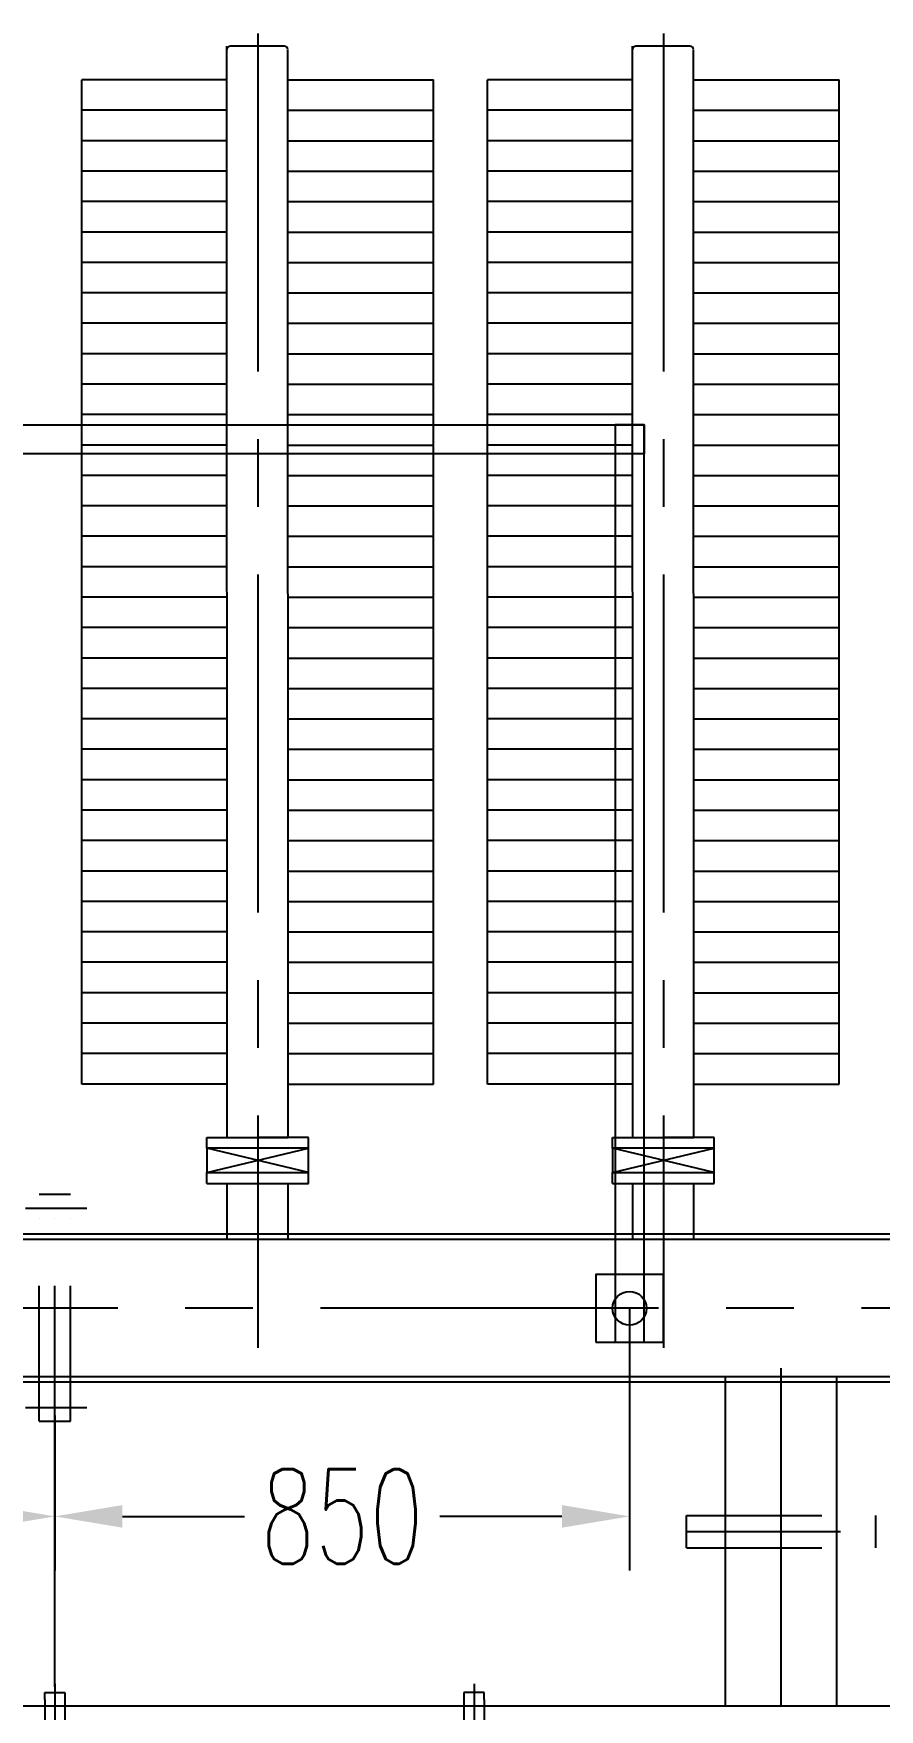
# Model space of a CAD drawing. Header units: millimetres. Extents: x -1000 to 22760, y -400 to 16400.
# Drawn here: x 4522 to 5773, y 5074 to 7553 of the extents above; entities that cross this region are included whole.
import ezdxf

# ---------------------------------------------------------------- set-up
doc = ezdxf.new("R2010")
doc.units = ezdxf.units.MM
doc.header["$LTSCALE"] = 400
doc.linetypes.add('CENTER', pattern=[2, 1.25, -0.25, 0.25, -0.25])
doc.linetypes.add('DIVIDE', pattern=[1.25, 0.5, -0.25, 0, -0.25, 0, -0.25])
doc.layers.add('2中心线层', color=1, linetype='CENTER', lineweight=25)
doc.layers.add('5', color=3, linetype='Continuous')
doc.layers.add('6', color=4, linetype='DIVIDE')
doc.styles.add('TH_GBDIM', font='txt.shx', dxfattribs={"width": 0.67, "bigfont": 'hztxt.shx'})
doc.dimstyles.new('TH_GBDIM', dxfattribs={"dimscale": 40, "dimtxt": 3.5, "dimasz": 2.5, "dimexe": 2, "dimexo": 0, "dimgap": 1.5, "dimtad": 0, "dimtoh": 1, "dimdec": 1, "dimdsep": 46, "dimtxsty": 'TH_GBDIM', "dimcen": 2.5, "dimclrd": 3, "dimclre": 3, "dimclrt": 6, "dimadec": 0, "dimazin": 2, "dimtfac": 0.714286, "dimtdec": 1, "dimtmove": 0, "dimatfit": 3, "dimfxl": 0, "dimtzin": 0, "dimlwd": -1, "dimlwe": -1, "dimarcsym": 0})

# ---------------------------------------------------------------- blocks, each defined once
blk = doc.blocks.new('A$C2EB3477B')
at = {"linetype": 'Continuous'}
for p, q in [((-1185, 160), (-1215, 160)), ((-1215, 160), (-1215, 150)), ((-1185, 150), (-1185, 160))]:
    blk.add_line(p, q, dxfattribs=at)
at = {"color": 6, "linetype": 'Continuous'}
for p, q in [((-1215, 150), (-1215, 0)), ((-1185, 150), (-1185, 0))]:
    blk.add_line(p, q, dxfattribs=at)
at = {"color": 1, "linetype": 'CENTER'}
blk.add_line((-1200, 173.1), (-1200, 0), dxfattribs=at)
blk = doc.blocks.new('低压侧联管')
at = {"color": 1, "linetype": 'CENTER'}
for p, q in [((295, 1884.6), (295, -59)), ((895, 1884.6), (895, -59))]:
    blk.add_line(p, q, dxfattribs=at)
at = {"color": 0}
for p, q in [((220, 200), (370, 236)), ((370, 200), (220, 236)), ((220, 200), (370, 236)), ((370, 200), (220, 236)), ((220, 200), (370, 236)), ((370, 200), (220, 236)), ((820, 200), (970, 236)), ((970, 200), (820, 236)), ((820, 200), (970, 236)), ((970, 200), (820, 236)), ((250, 100), (250, 184)), ((250, 100), (250, 184)), ((250, 100), (250, 184)), ((340, 100), (340, 184)), ((340, 100), (340, 184)), ((340, 100), (340, 184)), ((850, 100), (850, 184)), ((850, 100), (850, 184)), ((940, 100), (940, 184)), ((940, 100), (940, 184)), ((-3462, 109.5), (3452, 109.5)), ((-3462, -109.5), (3452, -109.5)), ((929.2, -354.9), (929.2, -306.9)), ((1209.2, -354.9), (1209.2, -306.9))]:
    blk.add_line(p, q, dxfattribs=at)
at = {"layer": '2中心线层'}
for p, q in [((-3612, 0), (3495.7, 0)), ((1069.2, -589), (1069.2, -12.8))]:
    blk.add_line(p, q, dxfattribs=at)
at = {"layer": '5', "color": 0}
for p, q in [((250, 252), (249.5, 1866)), ((334.5, 1866), (254.5, 1866)), ((340, 252), (339.5, 1860.5)), ((850, 252), (849.5, 1866)), ((934.5, 1866), (854.5, 1866)), ((940, 252), (939.5, 1860.5)), ((35, 331), (35, 1816)), ((250, 1816), (35, 1816)), ((250, 1816), (35, 1816)), ((250, 1816), (35, 1816)), ((250, 1816), (35, 1816)), ((250, 1816), (35, 1816)), ((250, 1816), (35, 1816)), ((250, 1816), (35, 1816)), ((250, 1816), (35, 1816)), ((250, 1816), (35, 1816)), ((250, 1816), (35, 1816)), ((250, 1816), (35, 1816)), ((250, 1816), (35, 1816)), ((250, 1816), (35, 1816)), ((250, 1816), (35, 1816)), ((250, 1816), (35, 1816)), ((250, 1816), (35, 1816)), ((340, 1816), (555, 1816)), ((340, 1816), (555, 1816)), ((340, 1816), (555, 1816)), ((340, 1816), (555, 1816)), ((340, 1816), (555, 1816)), ((340, 1816), (555, 1816)), ((340, 1816), (555, 1816)), ((340, 1816), (555, 1816)), ((340, 1816), (555, 1816)), ((340, 1816), (555, 1816)), ((340, 1816), (555, 1816)), ((340, 1816), (555, 1816)), ((340, 1816), (555, 1816)), ((340, 1816), (555, 1816)), ((340, 1816), (555, 1816)), ((340, 1816), (555, 1816)), ((555, 331), (555, 1816)), ((635, 331), (635, 1816)), ((850, 1816), (635, 1816)), ((850, 1816), (635, 1816)), ((850, 1816), (635, 1816)), ((850, 1816), (635, 1816)), ((850, 1816), (635, 1816)), ((850, 1816), (635, 1816)), ((850, 1816), (635, 1816)), ((850, 1816), (635, 1816)), ((850, 1816), (635, 1816)), ((850, 1816), (635, 1816)), ((850, 1816), (635, 1816)), ((850, 1816), (635, 1816)), ((850, 1816), (635, 1816)), ((850, 1816), (635, 1816)), ((850, 1816), (635, 1816)), ((850, 1816), (635, 1816)), ((940, 1816), (1155, 1816)), ((940, 1816), (1155, 1816)), ((940, 1816), (1155, 1816)), ((940, 1816), (1155, 1816)), ((940, 1816), (1155, 1816)), ((940, 1816), (1155, 1816)), ((940, 1816), (1155, 1816)), ((940, 1816), (1155, 1816)), ((940, 1816), (1155, 1816)), ((940, 1816), (1155, 1816)), ((940, 1816), (1155, 1816)), ((940, 1816), (1155, 1816)), ((940, 1816), (1155, 1816)), ((940, 1816), (1155, 1816)), ((940, 1816), (1155, 1816)), ((940, 1816), (1155, 1816)), ((1155, 331), (1155, 1816)), ((250, 331), (35, 331)), ((340, 331), (555, 331)), ((850, 331), (635, 331)), ((940, 331), (1155, 331)), ((220, 236), (220, 252)), ((220, 252), (295, 252)), ((220, 236), (220, 252)), ((220, 252), (295, 252)), ((220, 236), (220, 252)), ((220, 252), (295, 252)), ((295, 252), (340, 252)), ((370, 252), (295, 252)), ((295, 252), (340, 252)), ((370, 252), (295, 252)), ((295, 252), (340, 252)), ((370, 252), (295, 252)), ((370, 236), (370, 252)), ((370, 236), (370, 252)), ((370, 236), (370, 252)), ((820, 236), (820, 252)), ((820, 252), (895, 252)), ((820, 236), (820, 252)), ((820, 252), (895, 252)), ((895, 252), (940, 252)), ((970, 252), (895, 252)), ((895, 252), (940, 252)), ((970, 252), (895, 252)), ((970, 236), (970, 252)), ((970, 236), (970, 252)), ((370, 236), (220, 236)), ((220, 236), (220, 200)), ((370, 236), (220, 236)), ((220, 236), (220, 200)), ((370, 236), (220, 236)), ((220, 236), (220, 200)), ((370, 200), (370, 236)), ((370, 200), (370, 236)), ((370, 200), (370, 236)), ((970, 236), (820, 236)), ((820, 236), (820, 200)), ((970, 236), (820, 236)), ((820, 236), (820, 200)), ((970, 200), (970, 236)), ((970, 200), (970, 236)), ((220, 200), (370, 200)), ((220, 184), (220, 200)), ((220, 200), (370, 200)), ((220, 184), (220, 200)), ((220, 200), (370, 200)), ((220, 184), (220, 200)), ((370, 184), (370, 200)), ((370, 184), (370, 200)), ((370, 184), (370, 200)), ((820, 200), (970, 200)), ((820, 184), (820, 200)), ((820, 200), (970, 200)), ((820, 184), (820, 200)), ((970, 184), (970, 200)), ((970, 184), (970, 200)), ((220, 184), (370, 184)), ((220, 184), (370, 184)), ((220, 184), (370, 184)), ((820, 184), (970, 184)), ((820, 184), (970, 184)), ((986.7, -589), (986.7, -175.5)), ((1151.7, -589), (1151.7, -175.5))]:
    blk.add_line(p, q, dxfattribs=at)
at = {"layer": '5', "color": 2}
for p, q in [((250, 1771), (35, 1771)), ((250, 1771), (35, 1771)), ((250, 1771), (35, 1771)), ((250, 1771), (35, 1771)), ((250, 1771), (35, 1771)), ((250, 1771), (35, 1771)), ((250, 1771), (35, 1771)), ((250, 1771), (35, 1771)), ((250, 1771), (35, 1771)), ((250, 1771), (35, 1771)), ((340, 1771), (555, 1771)), ((340, 1771), (555, 1771)), ((340, 1771), (555, 1771)), ((340, 1771), (555, 1771)), ((340, 1771), (555, 1771)), ((340, 1771), (555, 1771)), ((340, 1771), (555, 1771)), ((340, 1771), (555, 1771)), ((340, 1771), (555, 1771)), ((340, 1771), (555, 1771)), ((850, 1771), (635, 1771)), ((850, 1771), (635, 1771)), ((850, 1771), (635, 1771)), ((850, 1771), (635, 1771)), ((850, 1771), (635, 1771)), ((850, 1771), (635, 1771)), ((850, 1771), (635, 1771)), ((850, 1771), (635, 1771)), ((850, 1771), (635, 1771)), ((850, 1771), (635, 1771)), ((940, 1771), (1155, 1771)), ((940, 1771), (1155, 1771)), ((940, 1771), (1155, 1771)), ((940, 1771), (1155, 1771)), ((940, 1771), (1155, 1771)), ((940, 1771), (1155, 1771)), ((940, 1771), (1155, 1771)), ((940, 1771), (1155, 1771)), ((940, 1771), (1155, 1771)), ((940, 1771), (1155, 1771)), ((250, 1726), (35, 1726)), ((250, 1726), (35, 1726)), ((250, 1726), (35, 1726)), ((250, 1726), (35, 1726)), ((250, 1726), (35, 1726)), ((250, 1726), (35, 1726)), ((250, 1726), (35, 1726)), ((250, 1726), (35, 1726)), ((250, 1726), (35, 1726)), ((250, 1726), (35, 1726)), ((250, 1726), (35, 1726)), ((250, 1726), (35, 1726)), ((250, 1726), (35, 1726)), ((250, 1726), (35, 1726)), ((250, 1726), (35, 1726)), ((250, 1726), (35, 1726)), ((340, 1726), (555, 1726)), ((340, 1726), (555, 1726)), ((340, 1726), (555, 1726)), ((340, 1726), (555, 1726)), ((340, 1726), (555, 1726)), ((340, 1726), (555, 1726)), ((340, 1726), (555, 1726)), ((340, 1726), (555, 1726)), ((340, 1726), (555, 1726)), ((340, 1726), (555, 1726)), ((340, 1726), (555, 1726)), ((340, 1726), (555, 1726)), ((340, 1726), (555, 1726)), ((340, 1726), (555, 1726)), ((340, 1726), (555, 1726)), ((340, 1726), (555, 1726)), ((850, 1726), (635, 1726)), ((850, 1726), (635, 1726)), ((850, 1726), (635, 1726)), ((850, 1726), (635, 1726)), ((850, 1726), (635, 1726)), ((850, 1726), (635, 1726)), ((850, 1726), (635, 1726)), ((850, 1726), (635, 1726)), ((850, 1726), (635, 1726)), ((850, 1726), (635, 1726)), ((850, 1726), (635, 1726)), ((850, 1726), (635, 1726)), ((850, 1726), (635, 1726)), ((850, 1726), (635, 1726)), ((850, 1726), (635, 1726)), ((850, 1726), (635, 1726)), ((940, 1726), (1155, 1726)), ((940, 1726), (1155, 1726)), ((940, 1726), (1155, 1726)), ((940, 1726), (1155, 1726)), ((940, 1726), (1155, 1726)), ((940, 1726), (1155, 1726)), ((940, 1726), (1155, 1726)), ((940, 1726), (1155, 1726)), ((940, 1726), (1155, 1726)), ((940, 1726), (1155, 1726)), ((940, 1726), (1155, 1726)), ((940, 1726), (1155, 1726)), ((940, 1726), (1155, 1726)), ((940, 1726), (1155, 1726)), ((940, 1726), (1155, 1726)), ((940, 1726), (1155, 1726)), ((250, 1681), (35, 1681)), ((250, 1681), (35, 1681)), ((250, 1681), (35, 1681)), ((250, 1681), (35, 1681)), ((250, 1681), (35, 1681)), ((250, 1681), (35, 1681)), ((250, 1681), (35, 1681)), ((250, 1681), (35, 1681)), ((250, 1681), (35, 1681)), ((250, 1681), (35, 1681)), ((340, 1681), (555, 1681)), ((340, 1681), (555, 1681)), ((340, 1681), (555, 1681)), ((340, 1681), (555, 1681)), ((340, 1681), (555, 1681)), ((340, 1681), (555, 1681)), ((340, 1681), (555, 1681)), ((340, 1681), (555, 1681)), ((340, 1681), (555, 1681)), ((340, 1681), (555, 1681)), ((850, 1681), (635, 1681)), ((850, 1681), (635, 1681)), ((850, 1681), (635, 1681)), ((850, 1681), (635, 1681)), ((850, 1681), (635, 1681)), ((850, 1681), (635, 1681)), ((850, 1681), (635, 1681)), ((850, 1681), (635, 1681)), ((850, 1681), (635, 1681)), ((850, 1681), (635, 1681)), ((940, 1681), (1155, 1681)), ((940, 1681), (1155, 1681)), ((940, 1681), (1155, 1681)), ((940, 1681), (1155, 1681)), ((940, 1681), (1155, 1681)), ((940, 1681), (1155, 1681)), ((940, 1681), (1155, 1681)), ((940, 1681), (1155, 1681)), ((940, 1681), (1155, 1681)), ((940, 1681), (1155, 1681)), ((250, 1636), (35, 1636)), ((250, 1636), (35, 1636)), ((250, 1636), (35, 1636)), ((250, 1636), (35, 1636)), ((250, 1636), (35, 1636)), ((250, 1636), (35, 1636)), ((250, 1636), (35, 1636)), ((250, 1636), (35, 1636)), ((250, 1636), (35, 1636)), ((250, 1636), (35, 1636)), ((250, 1636), (35, 1636)), ((250, 1636), (35, 1636)), ((250, 1636), (35, 1636)), ((250, 1636), (35, 1636)), ((340, 1636), (555, 1636)), ((340, 1636), (555, 1636)), ((340, 1636), (555, 1636)), ((340, 1636), (555, 1636)), ((340, 1636), (555, 1636)), ((340, 1636), (555, 1636)), ((340, 1636), (555, 1636)), ((340, 1636), (555, 1636)), ((850, 1636), (635, 1636)), ((850, 1636), (635, 1636)), ((850, 1636), (635, 1636)), ((850, 1636), (635, 1636)), ((850, 1636), (635, 1636)), ((850, 1636), (635, 1636)), ((850, 1636), (635, 1636)), ((850, 1636), (635, 1636)), ((850, 1636), (635, 1636)), ((850, 1636), (635, 1636)), ((850, 1636), (635, 1636)), ((850, 1636), (635, 1636)), ((850, 1636), (635, 1636)), ((850, 1636), (635, 1636)), ((940, 1636), (1155, 1636)), ((940, 1636), (1155, 1636)), ((940, 1636), (1155, 1636)), ((940, 1636), (1155, 1636)), ((940, 1636), (1155, 1636)), ((940, 1636), (1155, 1636)), ((940, 1636), (1155, 1636)), ((940, 1636), (1155, 1636)), ((250, 1591), (35, 1591)), ((250, 1591), (35, 1591)), ((250, 1591), (35, 1591)), ((250, 1591), (35, 1591)), ((250, 1591), (35, 1591)), ((250, 1591), (35, 1591)), ((250, 1591), (35, 1591)), ((250, 1591), (35, 1591)), ((250, 1591), (35, 1591)), ((250, 1591), (35, 1591)), ((340, 1591), (555, 1591)), ((340, 1591), (555, 1591)), ((340, 1591), (555, 1591)), ((340, 1591), (555, 1591)), ((340, 1591), (555, 1591)), ((850, 1591), (635, 1591)), ((850, 1591), (635, 1591)), ((850, 1591), (635, 1591)), ((850, 1591), (635, 1591)), ((850, 1591), (635, 1591)), ((850, 1591), (635, 1591)), ((850, 1591), (635, 1591)), ((850, 1591), (635, 1591)), ((850, 1591), (635, 1591)), ((850, 1591), (635, 1591)), ((940, 1591), (1155, 1591)), ((940, 1591), (1155, 1591)), ((940, 1591), (1155, 1591)), ((940, 1591), (1155, 1591)), ((940, 1591), (1155, 1591)), ((250, 1546), (35, 1546)), ((250, 1546), (35, 1546)), ((250, 1546), (35, 1546)), ((250, 1546), (35, 1546)), ((250, 1546), (35, 1546)), ((250, 1546), (35, 1546)), ((250, 1546), (35, 1546)), ((250, 1546), (35, 1546)), ((250, 1546), (35, 1546)), ((250, 1546), (35, 1546)), ((250, 1546), (35, 1546)), ((250, 1546), (35, 1546)), ((250, 1546), (35, 1546)), ((250, 1546), (35, 1546)), ((340, 1546), (555, 1546)), ((340, 1546), (555, 1546)), ((340, 1546), (555, 1546)), ((340, 1546), (555, 1546)), ((340, 1546), (555, 1546)), ((340, 1546), (555, 1546)), ((340, 1546), (555, 1546)), ((340, 1546), (555, 1546)), ((850, 1546), (635, 1546)), ((850, 1546), (635, 1546)), ((850, 1546), (635, 1546)), ((850, 1546), (635, 1546)), ((850, 1546), (635, 1546)), ((850, 1546), (635, 1546)), ((850, 1546), (635, 1546)), ((850, 1546), (635, 1546)), ((850, 1546), (635, 1546)), ((850, 1546), (635, 1546)), ((850, 1546), (635, 1546)), ((850, 1546), (635, 1546)), ((850, 1546), (635, 1546)), ((850, 1546), (635, 1546)), ((940, 1546), (1155, 1546)), ((940, 1546), (1155, 1546)), ((940, 1546), (1155, 1546)), ((940, 1546), (1155, 1546)), ((940, 1546), (1155, 1546)), ((940, 1546), (1155, 1546)), ((940, 1546), (1155, 1546)), ((940, 1546), (1155, 1546)), ((250, 1501), (35, 1501)), ((250, 1501), (35, 1501)), ((250, 1501), (35, 1501)), ((250, 1501), (35, 1501)), ((250, 1501), (35, 1501)), ((250, 1501), (35, 1501)), ((250, 1501), (35, 1501)), ((250, 1501), (35, 1501)), ((250, 1501), (35, 1501)), ((250, 1501), (35, 1501)), ((340, 1501), (555, 1501)), ((340, 1501), (555, 1501)), ((340, 1501), (555, 1501)), ((340, 1501), (555, 1501)), ((340, 1501), (555, 1501)), ((850, 1501), (635, 1501)), ((850, 1501), (635, 1501)), ((850, 1501), (635, 1501)), ((850, 1501), (635, 1501)), ((850, 1501), (635, 1501)), ((850, 1501), (635, 1501)), ((850, 1501), (635, 1501)), ((850, 1501), (635, 1501)), ((850, 1501), (635, 1501)), ((850, 1501), (635, 1501)), ((940, 1501), (1155, 1501)), ((940, 1501), (1155, 1501)), ((940, 1501), (1155, 1501)), ((940, 1501), (1155, 1501)), ((940, 1501), (1155, 1501)), ((250, 1456), (35, 1456)), ((250, 1456), (35, 1456)), ((250, 1456), (35, 1456)), ((250, 1456), (35, 1456)), ((250, 1456), (35, 1456)), ((250, 1456), (35, 1456)), ((250, 1456), (35, 1456)), ((340, 1456), (555, 1456)), ((340, 1456), (555, 1456)), ((340, 1456), (555, 1456)), ((340, 1456), (555, 1456)), ((340, 1456), (555, 1456)), ((340, 1456), (555, 1456)), ((340, 1456), (555, 1456)), ((850, 1456), (635, 1456)), ((850, 1456), (635, 1456)), ((850, 1456), (635, 1456)), ((850, 1456), (635, 1456)), ((850, 1456), (635, 1456)), ((850, 1456), (635, 1456)), ((850, 1456), (635, 1456)), ((940, 1456), (1155, 1456)), ((940, 1456), (1155, 1456)), ((940, 1456), (1155, 1456)), ((940, 1456), (1155, 1456)), ((940, 1456), (1155, 1456)), ((940, 1456), (1155, 1456)), ((940, 1456), (1155, 1456)), ((250, 1411), (35, 1411)), ((250, 1411), (35, 1411)), ((250, 1411), (35, 1411)), ((250, 1411), (35, 1411)), ((250, 1411), (35, 1411)), ((340, 1411), (555, 1411)), ((340, 1411), (555, 1411)), ((340, 1411), (555, 1411)), ((340, 1411), (555, 1411)), ((850, 1411), (635, 1411)), ((850, 1411), (635, 1411)), ((850, 1411), (635, 1411)), ((850, 1411), (635, 1411)), ((850, 1411), (635, 1411)), ((940, 1411), (1155, 1411)), ((940, 1411), (1155, 1411)), ((940, 1411), (1155, 1411)), ((940, 1411), (1155, 1411)), ((250, 1366), (35, 1366)), ((250, 1366), (35, 1366)), ((250, 1366), (35, 1366)), ((250, 1366), (35, 1366)), ((250, 1366), (35, 1366)), ((250, 1366), (35, 1366)), ((250, 1366), (35, 1366)), ((340, 1366), (555, 1366)), ((340, 1366), (555, 1366)), ((340, 1366), (555, 1366)), ((340, 1366), (555, 1366)), ((340, 1366), (555, 1366)), ((340, 1366), (555, 1366)), ((340, 1366), (555, 1366)), ((850, 1366), (635, 1366)), ((850, 1366), (635, 1366)), ((850, 1366), (635, 1366)), ((850, 1366), (635, 1366)), ((850, 1366), (635, 1366)), ((850, 1366), (635, 1366)), ((850, 1366), (635, 1366)), ((940, 1366), (1155, 1366)), ((940, 1366), (1155, 1366)), ((940, 1366), (1155, 1366)), ((940, 1366), (1155, 1366)), ((940, 1366), (1155, 1366)), ((940, 1366), (1155, 1366)), ((940, 1366), (1155, 1366)), ((250, 1321), (35, 1321)), ((250, 1321), (35, 1321)), ((250, 1321), (35, 1321)), ((250, 1321), (35, 1321)), ((250, 1321), (35, 1321)), ((340, 1321), (555, 1321)), ((340, 1321), (555, 1321)), ((340, 1321), (555, 1321)), ((340, 1321), (555, 1321)), ((850, 1321), (635, 1321)), ((850, 1321), (635, 1321)), ((850, 1321), (635, 1321)), ((850, 1321), (635, 1321)), ((850, 1321), (635, 1321)), ((940, 1321), (1155, 1321)), ((940, 1321), (1155, 1321)), ((940, 1321), (1155, 1321)), ((940, 1321), (1155, 1321)), ((250, 1276), (35, 1276)), ((250, 1276), (35, 1276)), ((250, 1276), (35, 1276)), ((250, 1276), (35, 1276)), ((250, 1276), (35, 1276)), ((250, 1276), (35, 1276)), ((250, 1276), (35, 1276)), ((340, 1276), (555, 1276)), ((340, 1276), (555, 1276)), ((340, 1276), (555, 1276)), ((340, 1276), (555, 1276)), ((340, 1276), (555, 1276)), ((340, 1276), (555, 1276)), ((340, 1276), (555, 1276)), ((850, 1276), (635, 1276)), ((850, 1276), (635, 1276)), ((850, 1276), (635, 1276)), ((850, 1276), (635, 1276)), ((850, 1276), (635, 1276)), ((850, 1276), (635, 1276)), ((850, 1276), (635, 1276)), ((940, 1276), (1155, 1276)), ((940, 1276), (1155, 1276)), ((940, 1276), (1155, 1276)), ((940, 1276), (1155, 1276)), ((940, 1276), (1155, 1276)), ((940, 1276), (1155, 1276)), ((940, 1276), (1155, 1276)), ((250, 1231), (35, 1231)), ((250, 1231), (35, 1231)), ((250, 1231), (35, 1231)), ((250, 1231), (35, 1231)), ((250, 1231), (35, 1231)), ((340, 1231), (555, 1231)), ((340, 1231), (555, 1231)), ((340, 1231), (555, 1231)), ((340, 1231), (555, 1231)), ((850, 1231), (635, 1231)), ((850, 1231), (635, 1231)), ((850, 1231), (635, 1231)), ((850, 1231), (635, 1231)), ((850, 1231), (635, 1231)), ((940, 1231), (1155, 1231)), ((940, 1231), (1155, 1231)), ((940, 1231), (1155, 1231)), ((940, 1231), (1155, 1231)), ((250, 1186), (35, 1186)), ((250, 1186), (35, 1186)), ((250, 1186), (35, 1186)), ((340, 1186), (555, 1186)), ((340, 1186), (555, 1186)), ((850, 1186), (635, 1186)), ((850, 1186), (635, 1186)), ((850, 1186), (635, 1186)), ((940, 1186), (1155, 1186)), ((940, 1186), (1155, 1186)), ((250, 1141), (35, 1141)), ((250, 1141), (35, 1141)), ((340, 1141), (555, 1141)), ((340, 1141), (555, 1141)), ((850, 1141), (635, 1141)), ((850, 1141), (635, 1141)), ((940, 1141), (1155, 1141)), ((940, 1141), (1155, 1141)), ((250, 1096), (35, 1096)), ((250, 1096), (42.5, 1096)), ((340, 1096), (555, 1096)), ((340, 1096), (547.5, 1096)), ((850, 1096), (635, 1096)), ((850, 1096), (642.5, 1096)), ((940, 1096), (1155, 1096)), ((940, 1096), (1147.5, 1096)), ((250, 1051), (35, 1051)), ((250, 1051), (42.5, 1051)), ((340, 1051), (555, 1051)), ((340, 1051), (547.5, 1051)), ((850, 1051), (635, 1051)), ((850, 1051), (642.5, 1051)), ((940, 1051), (1155, 1051)), ((940, 1051), (1147.5, 1051)), ((250, 1006), (35, 1006)), ((340, 1006), (555, 1006)), ((850, 1006), (635, 1006)), ((940, 1006), (1155, 1006)), ((250, 961), (35, 961)), ((340, 961), (555, 961)), ((850, 961), (635, 961)), ((940, 961), (1155, 961)), ((250, 916), (35, 916)), ((340, 916), (555, 916)), ((850, 916), (635, 916)), ((940, 916), (1155, 916)), ((250, 871), (35, 871)), ((340, 871), (555, 871)), ((850, 871), (635, 871)), ((940, 871), (1155, 871)), ((250, 826), (35, 826)), ((340, 826), (555, 826)), ((850, 826), (635, 826)), ((940, 826), (1155, 826)), ((250, 781), (35, 781)), ((340, 781), (555, 781)), ((850, 781), (635, 781)), ((940, 781), (1155, 781)), ((250, 736), (35, 736)), ((340, 736), (555, 736)), ((850, 736), (635, 736)), ((940, 736), (1155, 736)), ((250, 691), (35, 691)), ((340, 691), (555, 691)), ((850, 691), (635, 691)), ((940, 691), (1155, 691)), ((250, 646), (35, 646)), ((340, 646), (555, 646)), ((850, 646), (635, 646)), ((940, 646), (1155, 646)), ((250, 601), (35, 601)), ((340, 601), (555, 601)), ((850, 601), (635, 601)), ((940, 601), (1155, 601)), ((250, 556), (35, 556)), ((340, 556), (555, 556)), ((850, 556), (635, 556)), ((940, 556), (1155, 556)), ((250, 511), (35, 511)), ((340, 511), (555, 511)), ((850, 511), (635, 511)), ((940, 511), (1155, 511)), ((250, 466), (35, 466)), ((340, 466), (555, 466)), ((850, 466), (635, 466)), ((940, 466), (1155, 466)), ((250, 421), (35, 421)), ((340, 421), (555, 421)), ((850, 421), (635, 421)), ((940, 421), (1155, 421)), ((250, 376), (35, 376)), ((340, 376), (555, 376)), ((850, 376), (635, 376)), ((940, 376), (1155, 376))]:
    blk.add_line(p, q, dxfattribs=at)
at = {"layer": '5', "color": 0}
for centre, start, end in [((254.5, 1861), 90, 180), ((334.5, 1861), 0, 90), ((854.5, 1861), 90, 180), ((934.5, 1861), 0, 90)]:
    blk.add_arc(centre, 5, start, end, dxfattribs=at)
at = {"layer": '6', "color": 0}
for p, q in [((-28, -167.5), (-28, 167.5)), ((18, 167.5), (-28, 167.5)), ((-5, -167.5), (-5, 167.5)), ((18, -167.5), (18, 167.5)), ((986.7, -177.5), (986.7, -101.5)), ((1151.7, -177.5), (1151.7, -101.5)), ((-28, -167.5), (18, -167.5)), ((929.2, -306.9), (1209.2, -306.9)), ((929.2, -330.9), (1209.2, -330.9)), ((956.8, -330.9), (1176.8, -330.9)), ((929.2, -354.9), (1209.2, -354.9))]:
    blk.add_line(p, q, dxfattribs=at)
at = {"layer": '6', "color": 1}
for p, q in [((-48.5, 147.5), (42.3, 147.5)), ((-48.5, -147.5), (42.3, -147.5))]:
    blk.add_line(p, q, dxfattribs=at)
at = {"layer": '6', "color": 6, "linetype": 'ByBlock'}
for p, q in [((-582, 101.5), (3452, 101.5)), ((-432, -101.5), (3452, -101.5))]:
    blk.add_line(p, q, dxfattribs=at)
blk = doc.blocks.new('*D184')
at = {"color": 3}
for p, q in [((2843.8, 5717.3), (2843.8, 5279.6)), ((4553.8, 5509), (4553.8, 5279.6)), ((2943.8, 5359.6), (3540.2, 5359.6)), ((4453.8, 5359.6), (3857.3, 5359.6))]:
    blk.add_line(p, q, dxfattribs=at)
for points in [[(2943.8, 5376.3), (2943.8, 5342.9), (2843.8, 5359.6)], [(4453.8, 5376.3), (4453.8, 5342.9), (4553.8, 5359.6)]]:
    blk.add_solid(points, dxfattribs=at)
at = {"layer": 'Defpoints', "color": 0}
for p in [(2843.8, 5717.3), (4553.8, 5509), (4553.8, 5359.6)]:
    blk.add_point(p, dxfattribs=at)
at = {"color": 6, "insert": (3698.8, 5359.6), "char_height": 140, "attachment_point": 5, "style": 'TH_GBDIM'}
blk.add_mtext('1710', dxfattribs=at)
blk = doc.blocks.new('*D185')
at = {"color": 3}
for p, q in [((5403.8, 5667.3), (5403.8, 5279.6)), ((4553.8, 5509), (4553.8, 5279.6)), ((4653.8, 5359.6), (4834.3, 5359.6)), ((5303.8, 5359.6), (5123.2, 5359.6))]:
    blk.add_line(p, q, dxfattribs=at)
for points in [[(4653.8, 5376.3), (4653.8, 5342.9), (4553.8, 5359.6)], [(5303.8, 5376.3), (5303.8, 5342.9), (5403.8, 5359.6)]]:
    blk.add_solid(points, dxfattribs=at)
at = {"layer": 'Defpoints', "color": 0}
for p in [(5403.8, 5667.3), (4553.8, 5509), (5403.8, 5359.6)]:
    blk.add_point(p, dxfattribs=at)
at = {"color": 6, "insert": (4978.8, 5359.6), "char_height": 140, "attachment_point": 5, "style": 'TH_GBDIM'}
blk.add_mtext('850', dxfattribs=at)

msp = doc.modelspace()

# ---------------------------------------------------------------- linework, layer by layer
msp.add_line((7353.76, 5079.033), (1753.76, 5079.033))
for points in [[(2825.261, 6974.032), (5425.261, 6974.032), (5425.261, 6931.032), (2825.261, 6931.032)], [(5353.761, 5617.348), (5453.761, 5617.348), (5453.761, 5717.348), (5353.761, 5717.348)]]:
    msp.add_lwpolyline(points, close=True)
at = {"color": 0}
msp.add_lwpolyline([(5425.261, 5617.348), (5425.261, 6974.032), (5382.261, 6974.032), (5382.261, 5617.348)], dxfattribs=at)
at = {"color": 5}
msp.add_circle((5403.761, 5667.348), 25, dxfattribs=at)
at = {"layer": '2中心线层'}
msp.add_line((4553.76, 2707.641), (4553.76, 5509.034), dxfattribs=at)

# ---------------------------------------------------------------- block references
msp.add_blockref('低压侧联管', (4558.771, 5668.033))
at = {"xscale": -1}
msp.add_blockref('A$C2EB3477B', (3353.76, 4939.033), dxfattribs=at)
at = {"rotation": 0.0001339189091586887}
msp.add_blockref('A$C2EB3477B', (6373.761, 4939.038), dxfattribs=at)

# ---------------------------------------------------------------- dimensions: what is measured, and where the dimension line sits
dim = msp.add_linear_dim(base=(4553.76, 5359.598), p1=(2843.76, 5717.348), p2=(4553.76, 5509.034), dimstyle='TH_GBDIM')
dim.commit()
dim.dimension.update_dxf_attribs({"geometry": '*D184', "text_midpoint": (3698.76, 5359.598)})
dim = msp.add_linear_dim(base=(5403.761, 5359.598), p1=(4553.76, 5509.034), p2=(5403.761, 5667.348), dimstyle='TH_GBDIM', override={"dimtmove": 1})
dim.commit()
dim.dimension.update_dxf_attribs({"geometry": '*D185', "text_midpoint": (4978.76, 5359.598)})

doc.saveas('drawing.dxf')
